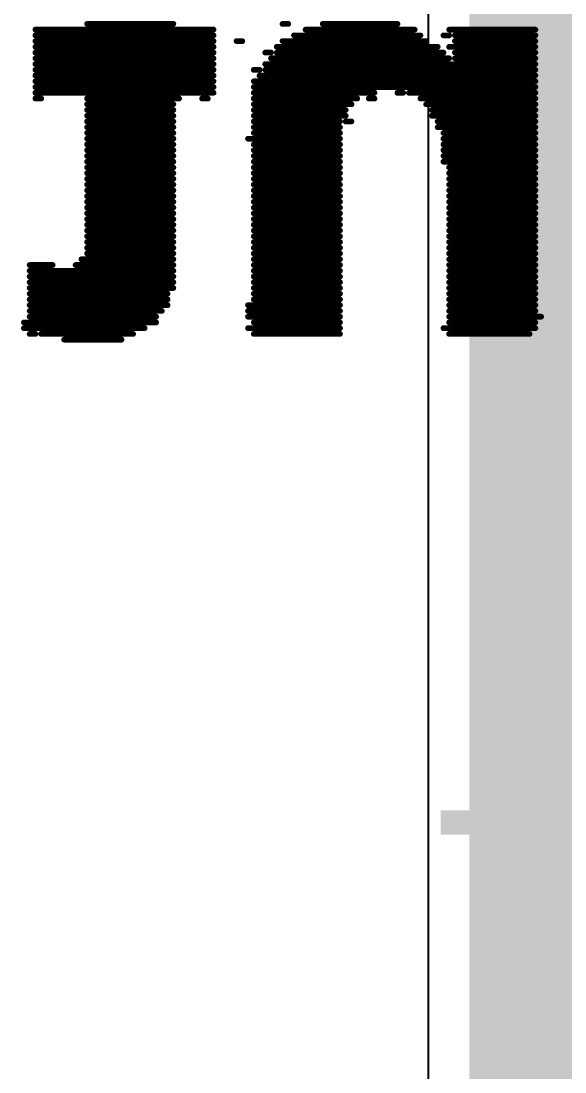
# Model space of a CAD drawing. Header units: millimetres. Extents: x -6 to 194, y -120 to 229.
# Drawn here: x 26.67 to 29.074, y 125.436 to 130.086 of the extents above; entities that cross this region are included whole.
import ezdxf

# ---------------------------------------------------------------- set-up
doc = ezdxf.new("R2010")
doc.units = ezdxf.units.MM
doc.layers.add('BottomOverlay', color=54, linetype='Continuous')
doc.layers.add('TopLayer', color=1, linetype='Continuous')
doc.styles.add('Arial', font='', dxfattribs={"height": 0.2})
doc.styles.get('Arial').set_extended_font_data('Arial')

msp = doc.modelspace()

# ---------------------------------------------------------------- hatches: boundary and pattern name
at = {"layer": 'TopLayer'}
msp.add_hatch(color=1, dxfattribs=at).paths.add_polyline_path([(28.6512, 36.0934), (32.9007, 36.0934), (32.9007, 153.3684), (28.6512, 153.3684)])

# ---------------------------------------------------------------- linework, layer by layer
at = {"layer": 'BottomOverlay', "const_width": 0.0254}
for points in [[(26.7335, 130.048), (27.5209, 130.048)], [(26.9621, 130.0734), (27.3431, 130.0734)], [(27.8257, 130.0734), (27.8511, 130.0734)], [(27.9273, 130.048), (28.4099, 130.048)], [(28.0035, 130.0734), (28.3337, 130.0734)], [(28.5623, 130.048), (28.9433, 130.048)], [(26.7335, 130.0226), (27.5209, 130.0226)], [(26.7335, 129.9972), (27.5209, 129.9972)], [(27.6225, 129.9972), (27.6479, 129.9972)], [(27.8257, 129.9972), (28.4607, 129.9972)], [(27.8765, 130.0226), (28.4353, 130.0226)], [(28.5369, 130.0226), (28.5623, 130.0226)], [(28.5877, 130.0226), (28.9433, 130.0226)], [(28.5877, 129.9972), (28.9433, 129.9972)], [(26.7335, 129.9718), (27.5209, 129.9718)], [(26.7335, 129.9464), (27.5209, 129.9464)], [(27.7495, 129.9464), (27.7749, 129.9464)], [(27.8003, 129.9718), (28.5115, 129.9718)], [(27.8003, 129.9464), (28.5369, 129.9464)], [(28.5623, 129.9718), (28.9433, 129.9718)], [(28.5877, 129.9464), (28.9433, 129.9464)], [(26.7335, 129.921), (27.5209, 129.921)], [(27.7749, 129.921), (28.5623, 129.921)], [(28.5877, 129.921), (28.9433, 129.921)], [(26.7335, 129.8956), (27.5209, 129.8956)], [(26.7335, 129.8702), (27.5209, 129.8702)], [(27.6987, 129.8702), (27.7241, 129.8702)], [(27.7495, 129.8956), (28.9433, 129.8956)], [(27.7495, 129.8702), (28.9433, 129.8702)], [(26.7335, 129.8448), (27.5209, 129.8448)], [(26.7335, 129.8194), (27.5209, 129.8194)], [(27.6987, 129.8194), (28.9433, 129.8194)], [(27.7241, 129.8448), (28.9433, 129.8448)], [(26.7335, 129.794), (27.5209, 129.794)], [(26.7335, 129.7686), (27.5209, 129.7686)], [(27.6987, 129.794), (28.9433, 129.794)], [(27.6987, 129.7686), (28.2321, 129.7686)], [(28.3337, 129.7686), (28.3591, 129.7686)], [(28.3845, 129.7686), (28.9433, 129.7686)], [(26.7335, 129.7432), (26.7589, 129.7432)], [(26.9621, 129.7432), (27.3685, 129.7432)], [(26.9621, 129.7178), (27.3431, 129.7178)], [(27.4701, 129.7432), (27.4955, 129.7432)], [(27.6987, 129.7432), (28.1559, 129.7432)], [(27.6987, 129.7178), (28.1305, 129.7178)], [(28.2067, 129.7432), (28.2321, 129.7432)], [(28.4353, 129.7432), (28.9433, 129.7432)], [(28.4607, 129.7178), (28.9433, 129.7178)], [(26.9621, 129.6924), (27.3431, 129.6924)], [(26.9621, 129.667), (27.3431, 129.667)], [(27.6987, 129.6924), (28.1051, 129.6924)], [(27.6987, 129.667), (28.1051, 129.667)], [(28.4861, 129.6924), (28.9433, 129.6924)], [(28.4861, 129.667), (28.9433, 129.667)], [(26.9621, 129.6416), (27.3431, 129.6416)], [(27.6987, 129.6416), (28.0797, 129.6416)], [(28.1051, 129.6416), (28.1305, 129.6416)], [(28.5115, 129.6416), (28.9433, 129.6416)], [(26.9621, 129.6162), (27.3431, 129.6162)], [(26.9621, 129.5908), (27.3431, 129.5908)], [(27.6987, 129.6162), (28.0797, 129.6162)], [(27.6987, 129.5908), (28.0797, 129.5908)], [(28.5115, 129.6162), (28.9433, 129.6162)], [(28.5369, 129.5908), (28.9433, 129.5908)], [(26.9621, 129.5654), (27.3431, 129.5654)], [(26.9621, 129.54), (27.3431, 129.54)], [(27.6733, 129.5654), (28.0797, 129.5654)], [(27.6987, 129.54), (28.0797, 129.54)], [(28.5369, 129.5654), (28.9433, 129.5654)], [(28.5369, 129.54), (28.9433, 129.54)], [(26.9621, 129.5146), (27.3431, 129.5146)], [(26.9621, 129.4892), (27.3431, 129.4892)], [(27.6987, 129.5146), (28.0797, 129.5146)], [(27.6987, 129.4892), (28.0797, 129.4892)], [(28.5369, 129.5146), (28.9433, 129.5146)], [(28.5369, 129.4892), (28.9433, 129.4892)], [(26.9621, 129.4638), (27.3431, 129.4638)], [(26.9621, 129.4384), (27.3431, 129.4384)], [(27.6987, 129.4638), (28.0797, 129.4638)], [(27.6987, 129.4384), (28.0797, 129.4384)], [(28.5369, 129.4638), (28.9433, 129.4638)], [(28.5623, 129.4384), (28.9433, 129.4384)], [(26.9621, 129.413), (27.3431, 129.413)], [(26.9621, 129.3876), (27.3431, 129.3876)], [(27.6987, 129.413), (28.0797, 129.413)], [(27.6987, 129.3876), (28.0797, 129.3876)], [(28.5623, 129.413), (28.9433, 129.413)], [(28.5623, 129.3876), (28.9433, 129.3876)], [(26.9621, 129.3622), (27.3431, 129.3622)], [(27.6987, 129.3622), (28.0797, 129.3622)], [(28.5623, 129.3622), (28.9433, 129.3622)], [(26.9621, 129.3368), (27.3431, 129.3368)], [(26.9621, 129.3114), (27.3431, 129.3114)], [(27.6987, 129.3368), (28.0797, 129.3368)], [(27.6987, 129.3114), (28.0797, 129.3114)], [(28.5623, 129.3368), (28.9433, 129.3368)], [(28.5623, 129.3114), (28.9433, 129.3114)], [(26.9621, 129.286), (27.3431, 129.286)], [(26.9621, 129.2606), (27.3431, 129.2606)], [(27.6987, 129.286), (28.0797, 129.286)], [(27.6987, 129.2606), (28.0797, 129.2606)], [(28.5623, 129.286), (28.9433, 129.286)], [(28.5623, 129.2606), (28.9433, 129.2606)], [(26.9621, 129.2352), (27.3431, 129.2352)], [(26.9621, 129.2098), (27.3431, 129.2098)], [(27.6987, 129.2352), (28.0797, 129.2352)], [(27.6987, 129.2098), (28.0797, 129.2098)], [(28.5623, 129.2352), (28.9433, 129.2352)], [(28.5623, 129.2098), (28.9433, 129.2098)], [(26.9621, 129.1844), (27.3431, 129.1844)], [(26.9621, 129.159), (27.3431, 129.159)], [(27.6987, 129.1844), (28.0797, 129.1844)], [(27.6987, 129.159), (28.0797, 129.159)], [(28.5623, 129.1844), (28.9433, 129.1844)], [(28.5623, 129.159), (28.9433, 129.159)], [(26.9621, 129.1336), (27.3431, 129.1336)], [(26.9621, 129.1082), (27.3431, 129.1082)], [(27.6987, 129.1336), (28.0797, 129.1336)], [(27.6987, 129.1082), (28.0797, 129.1082)], [(28.5623, 129.1336), (28.9433, 129.1336)], [(28.5623, 129.1082), (28.9433, 129.1082)], [(26.9621, 129.0828), (27.3431, 129.0828)], [(27.6987, 129.0828), (28.0797, 129.0828)], [(28.5623, 129.0828), (28.9433, 129.0828)], [(26.9367, 129.032), (27.3431, 129.032)], [(26.9621, 129.0574), (27.3431, 129.0574)], [(27.6987, 129.0574), (28.0797, 129.0574)], [(27.6987, 129.032), (28.0797, 129.032)], [(28.5623, 129.0574), (28.9433, 129.0574)], [(28.5623, 129.032), (28.9433, 129.032)], [(26.7081, 129.0066), (26.8097, 129.0066)], [(26.7081, 128.9812), (27.3431, 128.9812)], [(26.9113, 129.0066), (27.3431, 129.0066)], [(27.6987, 129.0066), (28.0797, 129.0066)], [(27.6987, 128.9812), (28.0797, 128.9812)], [(28.5623, 129.0066), (28.9433, 129.0066)], [(28.5623, 128.9812), (28.9433, 128.9812)], [(26.7081, 128.9558), (27.3431, 128.9558)], [(26.7081, 128.9304), (27.3431, 128.9304)], [(27.6987, 128.9558), (28.0797, 128.9558)], [(27.6987, 128.9304), (28.0797, 128.9304)], [(28.5623, 128.9558), (28.9433, 128.9558)], [(28.5623, 128.9304), (28.9433, 128.9304)], [(26.7081, 128.905), (27.3431, 128.905)], [(26.7081, 128.8796), (27.3177, 128.8796)], [(27.6987, 128.905), (28.0797, 128.905)], [(27.6987, 128.8796), (28.0797, 128.8796)], [(28.5623, 128.905), (28.9433, 128.905)], [(28.5623, 128.8796), (28.9433, 128.8796)], [(26.7081, 128.8542), (27.3177, 128.8542)], [(26.7081, 128.8288), (27.3177, 128.8288)], [(27.6733, 128.8288), (28.0797, 128.8288)], [(27.6987, 128.8542), (28.0797, 128.8542)], [(28.5623, 128.8542), (28.9433, 128.8542)], [(28.5623, 128.8288), (28.9433, 128.8288)], [(26.7081, 128.8034), (27.2923, 128.8034)], [(27.6733, 128.8034), (28.0797, 128.8034)], [(28.5623, 128.8034), (28.9433, 128.8034)], [(26.6827, 128.7526), (27.2669, 128.7526)], [(26.7081, 128.778), (27.2669, 128.778)], [(27.6733, 128.778), (28.0797, 128.778)], [(27.6987, 128.7526), (28.0797, 128.7526)], [(28.5623, 128.778), (28.9687, 128.778)], [(28.5623, 128.7526), (28.9433, 128.7526)], [(26.6827, 128.7272), (27.2161, 128.7272)], [(26.7081, 128.7018), (26.7335, 128.7018)], [(26.7589, 128.7018), (27.1653, 128.7018)], [(27.6733, 128.7272), (28.0797, 128.7272)], [(27.6987, 128.7018), (28.0797, 128.7018)], [(28.5369, 128.7272), (28.9433, 128.7272)], [(28.5623, 128.7018), (28.9179, 128.7018)], [(26.8605, 128.6764), (27.1145, 128.6764)]]:
    msp.add_lwpolyline(points, dxfattribs=at)
at = {"layer": 'BottomOverlay', "const_width": 0.0127}
for points in [[(26.7271, 130.048, 1), (26.7399, 130.048, 1)], [(26.9557, 130.0734, 1), (26.9685, 130.0734, 1)], [(27.3367, 130.0734, 1), (27.3495, 130.0734, 1)], [(27.5145, 130.048, 1), (27.5272, 130.048, 1)], [(27.8194, 130.0734, 1), (27.832, 130.0734, 1)], [(27.8448, 130.0734, 1), (27.8575, 130.0734, 1)], [(27.921, 130.048, 1), (27.9337, 130.048, 1)], [(27.9972, 130.0734, 1), (28.0099, 130.0734, 1)], [(28.3273, 130.0734, 1), (28.3401, 130.0734, 1)], [(28.4035, 130.048, 1), (28.4162, 130.048, 1)], [(28.5559, 130.048, 1), (28.5686, 130.048, 1)], [(28.9369, 130.048, 1), (28.9496, 130.048, 1)], [(26.7271, 130.0226, 1), (26.7399, 130.0226, 1)], [(26.7271, 129.9972, 1), (26.7399, 129.9972, 1)], [(27.5145, 130.0226, 1), (27.5272, 130.0226, 1)], [(27.5145, 129.9972, 1), (27.5272, 129.9972, 1)], [(27.6162, 129.9972, 1), (27.6288, 129.9972, 1)], [(27.6415, 129.9972, 1), (27.6543, 129.9972, 1)], [(27.8194, 129.9972, 1), (27.832, 129.9972, 1)], [(27.8701, 130.0226, 1), (27.8829, 130.0226, 1)], [(28.429, 130.0226, 1), (28.4416, 130.0226, 1)], [(28.4544, 129.9972, 1), (28.4671, 129.9972, 1)], [(28.5306, 130.0226, 1), (28.5433, 130.0226, 1)], [(28.5559, 130.0226, 1), (28.5686, 130.0226, 1)], [(28.5814, 130.0226, 1), (28.594, 130.0226, 1)], [(28.5814, 129.9972, 1), (28.594, 129.9972, 1)], [(28.9369, 130.0226, 1), (28.9496, 130.0226, 1)], [(28.9369, 129.9972, 1), (28.9496, 129.9972, 1)], [(26.7271, 129.9718, 1), (26.7399, 129.9718, 1)], [(26.7271, 129.9464, 1), (26.7399, 129.9464, 1)], [(27.5145, 129.9718, 1), (27.5272, 129.9718, 1)], [(27.5145, 129.9464, 1), (27.5272, 129.9464, 1)], [(27.7431, 129.9464, 1), (27.7558, 129.9464, 1)], [(27.7686, 129.9464, 1), (27.7812, 129.9464, 1)], [(27.7939, 129.9718, 1), (27.8066, 129.9718, 1)], [(27.7939, 129.9464, 1), (27.8066, 129.9464, 1)], [(28.5052, 129.9718, 1), (28.5178, 129.9718, 1)], [(28.5306, 129.9464, 1), (28.5433, 129.9464, 1)], [(28.5559, 129.9718, 1), (28.5686, 129.9718, 1)], [(28.5814, 129.9464, 1), (28.594, 129.9464, 1)], [(28.9369, 129.9718, 1), (28.9496, 129.9718, 1)], [(28.9369, 129.9464, 1), (28.9496, 129.9464, 1)], [(26.7271, 129.921, 1), (26.7399, 129.921, 1)], [(27.5145, 129.921, 1), (27.5272, 129.921, 1)], [(27.7686, 129.921, 1), (27.7812, 129.921, 1)], [(28.5559, 129.921, 1), (28.5686, 129.921, 1)], [(28.5814, 129.921, 1), (28.594, 129.921, 1)], [(28.9369, 129.921, 1), (28.9496, 129.921, 1)], [(26.7271, 129.8956, 1), (26.7399, 129.8956, 1)], [(26.7271, 129.8702, 1), (26.7399, 129.8702, 1)], [(27.5145, 129.8956, 1), (27.5272, 129.8956, 1)], [(27.5145, 129.8702, 1), (27.5272, 129.8702, 1)], [(27.6924, 129.8702, 1), (27.705, 129.8702, 1)], [(27.7177, 129.8702, 1), (27.7305, 129.8702, 1)], [(27.7431, 129.8956, 1), (27.7558, 129.8956, 1)], [(27.7431, 129.8702, 1), (27.7558, 129.8702, 1)], [(28.9369, 129.8956, 1), (28.9496, 129.8956, 1)], [(28.9369, 129.8702, 1), (28.9496, 129.8702, 1)], [(26.7271, 129.8448, 1), (26.7399, 129.8448, 1)], [(26.7271, 129.8194, 1), (26.7399, 129.8194, 1)], [(27.5145, 129.8448, 1), (27.5272, 129.8448, 1)], [(27.5145, 129.8194, 1), (27.5272, 129.8194, 1)], [(27.6924, 129.8194, 1), (27.705, 129.8194, 1)], [(27.7177, 129.8448, 1), (27.7305, 129.8448, 1)], [(28.9369, 129.8448, 1), (28.9496, 129.8448, 1)], [(28.9369, 129.8194, 1), (28.9496, 129.8194, 1)], [(26.7271, 129.794, 1), (26.7399, 129.794, 1)], [(26.7271, 129.7686, 1), (26.7399, 129.7686, 1)], [(27.5145, 129.794, 1), (27.5272, 129.794, 1)], [(27.5145, 129.7686, 1), (27.5272, 129.7686, 1)], [(27.6924, 129.794, 1), (27.705, 129.794, 1)], [(27.6924, 129.7686, 1), (27.705, 129.7686, 1)], [(28.2258, 129.7686, 1), (28.2385, 129.7686, 1)], [(28.3273, 129.7686, 1), (28.3401, 129.7686, 1)], [(28.3528, 129.7686, 1), (28.3654, 129.7686, 1)], [(28.3782, 129.7686, 1), (28.3909, 129.7686, 1)], [(28.9369, 129.794, 1), (28.9496, 129.794, 1)], [(28.9369, 129.7686, 1), (28.9496, 129.7686, 1)], [(26.7271, 129.7432, 1), (26.7399, 129.7432, 1)], [(26.7525, 129.7432, 1), (26.7653, 129.7432, 1)], [(26.9557, 129.7432, 1), (26.9685, 129.7432, 1)], [(26.9557, 129.7178, 1), (26.9685, 129.7178, 1)], [(27.3367, 129.7178, 1), (27.3495, 129.7178, 1)], [(27.3621, 129.7432, 1), (27.3748, 129.7432, 1)], [(27.4638, 129.7432, 1), (27.4764, 129.7432, 1)], [(27.4891, 129.7432, 1), (27.5019, 129.7432, 1)], [(27.6924, 129.7432, 1), (27.705, 129.7432, 1)], [(27.6924, 129.7178, 1), (27.705, 129.7178, 1)], [(28.1242, 129.7178, 1), (28.1368, 129.7178, 1)], [(28.1496, 129.7432, 1), (28.1623, 129.7432, 1)], [(28.2004, 129.7432, 1), (28.213, 129.7432, 1)], [(28.2258, 129.7432, 1), (28.2385, 129.7432, 1)], [(28.429, 129.7432, 1), (28.4416, 129.7432, 1)], [(28.4544, 129.7178, 1), (28.4671, 129.7178, 1)], [(28.9369, 129.7432, 1), (28.9496, 129.7432, 1)], [(28.9369, 129.7178, 1), (28.9496, 129.7178, 1)], [(26.9557, 129.6924, 1), (26.9685, 129.6924, 1)], [(26.9557, 129.667, 1), (26.9685, 129.667, 1)], [(27.3367, 129.6924, 1), (27.3495, 129.6924, 1)], [(27.3367, 129.667, 1), (27.3495, 129.667, 1)], [(27.6924, 129.6924, 1), (27.705, 129.6924, 1)], [(27.6924, 129.667, 1), (27.705, 129.667, 1)], [(28.0987, 129.6924, 1), (28.1114, 129.6924, 1)], [(28.0987, 129.667, 1), (28.1114, 129.667, 1)], [(28.4797, 129.6924, 1), (28.4925, 129.6924, 1)], [(28.4797, 129.667, 1), (28.4925, 129.667, 1)], [(28.9369, 129.6924, 1), (28.9496, 129.6924, 1)], [(28.9369, 129.667, 1), (28.9496, 129.667, 1)], [(26.9557, 129.6416, 1), (26.9685, 129.6416, 1)], [(27.3367, 129.6416, 1), (27.3495, 129.6416, 1)], [(27.6924, 129.6416, 1), (27.705, 129.6416, 1)], [(28.0734, 129.6416, 1), (28.0861, 129.6416, 1)], [(28.0987, 129.6416, 1), (28.1114, 129.6416, 1)], [(28.1242, 129.6416, 1), (28.1368, 129.6416, 1)], [(28.5052, 129.6416, 1), (28.5178, 129.6416, 1)], [(28.9369, 129.6416, 1), (28.9496, 129.6416, 1)], [(26.9557, 129.6162, 1), (26.9685, 129.6162, 1)], [(26.9557, 129.5908, 1), (26.9685, 129.5908, 1)], [(27.3367, 129.6162, 1), (27.3495, 129.6162, 1)], [(27.3367, 129.5908, 1), (27.3495, 129.5908, 1)], [(27.6924, 129.6162, 1), (27.705, 129.6162, 1)], [(27.6924, 129.5908, 1), (27.705, 129.5908, 1)], [(28.0734, 129.6162, 1), (28.0861, 129.6162, 1)], [(28.0734, 129.5908, 1), (28.0861, 129.5908, 1)], [(28.5052, 129.6162, 1), (28.5178, 129.6162, 1)], [(28.5306, 129.5908, 1), (28.5433, 129.5908, 1)], [(28.9369, 129.6162, 1), (28.9496, 129.6162, 1)], [(28.9369, 129.5908, 1), (28.9496, 129.5908, 1)], [(26.9557, 129.5654, 1), (26.9685, 129.5654, 1)], [(26.9557, 129.54, 1), (26.9685, 129.54, 1)], [(27.3367, 129.5654, 1), (27.3495, 129.5654, 1)], [(27.3367, 129.54, 1), (27.3495, 129.54, 1)], [(27.6669, 129.5654, 1), (27.6796, 129.5654, 1)], [(27.6924, 129.54, 1), (27.705, 129.54, 1)], [(28.0734, 129.5654, 1), (28.0861, 129.5654, 1)], [(28.0734, 129.54, 1), (28.0861, 129.54, 1)], [(28.5306, 129.5654, 1), (28.5433, 129.5654, 1)], [(28.5306, 129.54, 1), (28.5433, 129.54, 1)], [(28.9369, 129.5654, 1), (28.9496, 129.5654, 1)], [(28.9369, 129.54, 1), (28.9496, 129.54, 1)], [(26.9557, 129.5146, 1), (26.9685, 129.5146, 1)], [(26.9557, 129.4892, 1), (26.9685, 129.4892, 1)], [(27.3367, 129.5146, 1), (27.3495, 129.5146, 1)], [(27.3367, 129.4892, 1), (27.3495, 129.4892, 1)], [(27.6924, 129.5146, 1), (27.705, 129.5146, 1)], [(27.6924, 129.4892, 1), (27.705, 129.4892, 1)], [(28.0734, 129.5146, 1), (28.0861, 129.5146, 1)], [(28.0734, 129.4892, 1), (28.0861, 129.4892, 1)], [(28.5306, 129.5146, 1), (28.5433, 129.5146, 1)], [(28.5306, 129.4892, 1), (28.5433, 129.4892, 1)], [(28.9369, 129.5146, 1), (28.9496, 129.5146, 1)], [(28.9369, 129.4892, 1), (28.9496, 129.4892, 1)], [(26.9557, 129.4638, 1), (26.9685, 129.4638, 1)], [(26.9557, 129.4384, 1), (26.9685, 129.4384, 1)], [(27.3367, 129.4638, 1), (27.3495, 129.4638, 1)], [(27.3367, 129.4384, 1), (27.3495, 129.4384, 1)], [(27.6924, 129.4638, 1), (27.705, 129.4638, 1)], [(27.6924, 129.4384, 1), (27.705, 129.4384, 1)], [(28.0734, 129.4638, 1), (28.0861, 129.4638, 1)], [(28.0734, 129.4384, 1), (28.0861, 129.4384, 1)], [(28.5306, 129.4638, 1), (28.5433, 129.4638, 1)], [(28.5559, 129.4384, 1), (28.5686, 129.4384, 1)], [(28.9369, 129.4638, 1), (28.9496, 129.4638, 1)], [(28.9369, 129.4384, 1), (28.9496, 129.4384, 1)], [(26.9557, 129.413, 1), (26.9685, 129.413, 1)], [(26.9557, 129.3876, 1), (26.9685, 129.3876, 1)], [(27.3367, 129.413, 1), (27.3495, 129.413, 1)], [(27.3367, 129.3876, 1), (27.3495, 129.3876, 1)], [(27.6924, 129.413, 1), (27.705, 129.413, 1)], [(27.6924, 129.3876, 1), (27.705, 129.3876, 1)], [(28.0734, 129.413, 1), (28.0861, 129.413, 1)], [(28.0734, 129.3876, 1), (28.0861, 129.3876, 1)], [(28.5559, 129.413, 1), (28.5686, 129.413, 1)], [(28.5559, 129.3876, 1), (28.5686, 129.3876, 1)], [(28.9369, 129.413, 1), (28.9496, 129.413, 1)], [(28.9369, 129.3876, 1), (28.9496, 129.3876, 1)], [(26.9557, 129.3622, 1), (26.9685, 129.3622, 1)], [(27.3367, 129.3622, 1), (27.3495, 129.3622, 1)], [(27.6924, 129.3622, 1), (27.705, 129.3622, 1)], [(28.0734, 129.3622, 1), (28.0861, 129.3622, 1)], [(28.5559, 129.3622, 1), (28.5686, 129.3622, 1)], [(28.9369, 129.3622, 1), (28.9496, 129.3622, 1)], [(26.9557, 129.3368, 1), (26.9685, 129.3368, 1)], [(26.9557, 129.3114, 1), (26.9685, 129.3114, 1)], [(27.3367, 129.3368, 1), (27.3495, 129.3368, 1)], [(27.3367, 129.3114, 1), (27.3495, 129.3114, 1)], [(27.6924, 129.3368, 1), (27.705, 129.3368, 1)], [(27.6924, 129.3114, 1), (27.705, 129.3114, 1)], [(28.0734, 129.3368, 1), (28.0861, 129.3368, 1)], [(28.0734, 129.3114, 1), (28.0861, 129.3114, 1)], [(28.5559, 129.3368, 1), (28.5686, 129.3368, 1)], [(28.5559, 129.3114, 1), (28.5686, 129.3114, 1)], [(28.9369, 129.3368, 1), (28.9496, 129.3368, 1)], [(28.9369, 129.3114, 1), (28.9496, 129.3114, 1)], [(26.9557, 129.286, 1), (26.9685, 129.286, 1)], [(26.9557, 129.2606, 1), (26.9685, 129.2606, 1)], [(27.3367, 129.286, 1), (27.3495, 129.286, 1)], [(27.3367, 129.2606, 1), (27.3495, 129.2606, 1)], [(27.6924, 129.286, 1), (27.705, 129.286, 1)], [(27.6924, 129.2606, 1), (27.705, 129.2606, 1)], [(28.0734, 129.286, 1), (28.0861, 129.286, 1)], [(28.0734, 129.2606, 1), (28.0861, 129.2606, 1)], [(28.5559, 129.286, 1), (28.5686, 129.286, 1)], [(28.5559, 129.2606, 1), (28.5686, 129.2606, 1)], [(28.9369, 129.286, 1), (28.9496, 129.286, 1)], [(28.9369, 129.2606, 1), (28.9496, 129.2606, 1)], [(26.9557, 129.2352, 1), (26.9685, 129.2352, 1)], [(26.9557, 129.2098, 1), (26.9685, 129.2098, 1)], [(27.3367, 129.2352, 1), (27.3495, 129.2352, 1)], [(27.3367, 129.2098, 1), (27.3495, 129.2098, 1)], [(27.6924, 129.2352, 1), (27.705, 129.2352, 1)], [(27.6924, 129.2098, 1), (27.705, 129.2098, 1)], [(28.0734, 129.2352, 1), (28.0861, 129.2352, 1)], [(28.0734, 129.2098, 1), (28.0861, 129.2098, 1)], [(28.5559, 129.2352, 1), (28.5686, 129.2352, 1)], [(28.5559, 129.2098, 1), (28.5686, 129.2098, 1)], [(28.9369, 129.2352, 1), (28.9496, 129.2352, 1)], [(28.9369, 129.2098, 1), (28.9496, 129.2098, 1)], [(26.9557, 129.1844, 1), (26.9685, 129.1844, 1)], [(26.9557, 129.159, 1), (26.9685, 129.159, 1)], [(27.3367, 129.1844, 1), (27.3495, 129.1844, 1)], [(27.3367, 129.159, 1), (27.3495, 129.159, 1)], [(27.6924, 129.1844, 1), (27.705, 129.1844, 1)], [(27.6924, 129.159, 1), (27.705, 129.159, 1)], [(28.0734, 129.1844, 1), (28.0861, 129.1844, 1)], [(28.0734, 129.159, 1), (28.0861, 129.159, 1)], [(28.5559, 129.1844, 1), (28.5686, 129.1844, 1)], [(28.5559, 129.159, 1), (28.5686, 129.159, 1)], [(28.9369, 129.1844, 1), (28.9496, 129.1844, 1)], [(28.9369, 129.159, 1), (28.9496, 129.159, 1)], [(26.9557, 129.1336, 1), (26.9685, 129.1336, 1)], [(26.9557, 129.1082, 1), (26.9685, 129.1082, 1)], [(27.3367, 129.1336, 1), (27.3495, 129.1336, 1)], [(27.3367, 129.1082, 1), (27.3495, 129.1082, 1)], [(27.6924, 129.1336, 1), (27.705, 129.1336, 1)], [(27.6924, 129.1082, 1), (27.705, 129.1082, 1)], [(28.0734, 129.1336, 1), (28.0861, 129.1336, 1)], [(28.0734, 129.1082, 1), (28.0861, 129.1082, 1)], [(28.5559, 129.1336, 1), (28.5686, 129.1336, 1)], [(28.5559, 129.1082, 1), (28.5686, 129.1082, 1)], [(28.9369, 129.1336, 1), (28.9496, 129.1336, 1)], [(28.9369, 129.1082, 1), (28.9496, 129.1082, 1)], [(26.9557, 129.0828, 1), (26.9685, 129.0828, 1)], [(27.3367, 129.0828, 1), (27.3495, 129.0828, 1)], [(27.6924, 129.0828, 1), (27.705, 129.0828, 1)], [(28.0734, 129.0828, 1), (28.0861, 129.0828, 1)], [(28.5559, 129.0828, 1), (28.5686, 129.0828, 1)], [(28.9369, 129.0828, 1), (28.9496, 129.0828, 1)], [(26.9304, 129.032, 1), (26.943, 129.032, 1)], [(26.9557, 129.0574, 1), (26.9685, 129.0574, 1)], [(27.3367, 129.0574, 1), (27.3495, 129.0574, 1)], [(27.3367, 129.032, 1), (27.3495, 129.032, 1)], [(27.6924, 129.0574, 1), (27.705, 129.0574, 1)], [(27.6924, 129.032, 1), (27.705, 129.032, 1)], [(28.0734, 129.0574, 1), (28.0861, 129.0574, 1)], [(28.0734, 129.032, 1), (28.0861, 129.032, 1)], [(28.5559, 129.0574, 1), (28.5686, 129.0574, 1)], [(28.5559, 129.032, 1), (28.5686, 129.032, 1)], [(28.9369, 129.0574, 1), (28.9496, 129.0574, 1)], [(28.9369, 129.032, 1), (28.9496, 129.032, 1)], [(26.7018, 129.0066, 1), (26.7144, 129.0066, 1)], [(26.7018, 128.9812, 1), (26.7144, 128.9812, 1)], [(26.8033, 129.0066, 1), (26.8161, 129.0066, 1)], [(26.9049, 129.0066, 1), (26.9176, 129.0066, 1)], [(27.3367, 129.0066, 1), (27.3495, 129.0066, 1)], [(27.3367, 128.9812, 1), (27.3495, 128.9812, 1)], [(27.6924, 129.0066, 1), (27.705, 129.0066, 1)], [(27.6924, 128.9812, 1), (27.705, 128.9812, 1)], [(28.0734, 129.0066, 1), (28.0861, 129.0066, 1)], [(28.0734, 128.9812, 1), (28.0861, 128.9812, 1)], [(28.5559, 129.0066, 1), (28.5686, 129.0066, 1)], [(28.5559, 128.9812, 1), (28.5686, 128.9812, 1)], [(28.9369, 129.0066, 1), (28.9496, 129.0066, 1)], [(28.9369, 128.9812, 1), (28.9496, 128.9812, 1)], [(26.7018, 128.9558, 1), (26.7144, 128.9558, 1)], [(26.7018, 128.9304, 1), (26.7144, 128.9304, 1)], [(27.3367, 128.9558, 1), (27.3495, 128.9558, 1)], [(27.3367, 128.9304, 1), (27.3495, 128.9304, 1)], [(27.6924, 128.9558, 1), (27.705, 128.9558, 1)], [(27.6924, 128.9304, 1), (27.705, 128.9304, 1)], [(28.0734, 128.9558, 1), (28.0861, 128.9558, 1)], [(28.0734, 128.9304, 1), (28.0861, 128.9304, 1)], [(28.5559, 128.9558, 1), (28.5686, 128.9558, 1)], [(28.5559, 128.9304, 1), (28.5686, 128.9304, 1)], [(28.9369, 128.9558, 1), (28.9496, 128.9558, 1)], [(28.9369, 128.9304, 1), (28.9496, 128.9304, 1)], [(26.7018, 128.905, 1), (26.7144, 128.905, 1)], [(26.7018, 128.8796, 1), (26.7144, 128.8796, 1)], [(27.3114, 128.8796, 1), (27.324, 128.8796, 1)], [(27.3367, 128.905, 1), (27.3495, 128.905, 1)], [(27.6924, 128.905, 1), (27.705, 128.905, 1)], [(27.6924, 128.8796, 1), (27.705, 128.8796, 1)], [(28.0734, 128.905, 1), (28.0861, 128.905, 1)], [(28.0734, 128.8796, 1), (28.0861, 128.8796, 1)], [(28.5559, 128.905, 1), (28.5686, 128.905, 1)], [(28.5559, 128.8796, 1), (28.5686, 128.8796, 1)], [(28.9369, 128.905, 1), (28.9496, 128.905, 1)], [(28.9369, 128.8796, 1), (28.9496, 128.8796, 1)], [(26.7018, 128.8542, 1), (26.7144, 128.8542, 1)], [(26.7018, 128.8288, 1), (26.7144, 128.8288, 1)], [(27.3114, 128.8542, 1), (27.324, 128.8542, 1)], [(27.3114, 128.8288, 1), (27.324, 128.8288, 1)], [(27.6669, 128.8288, 1), (27.6796, 128.8288, 1)], [(27.6924, 128.8542, 1), (27.705, 128.8542, 1)], [(28.0734, 128.8542, 1), (28.0861, 128.8542, 1)], [(28.0734, 128.8288, 1), (28.0861, 128.8288, 1)], [(28.5559, 128.8542, 1), (28.5686, 128.8542, 1)], [(28.5559, 128.8288, 1), (28.5686, 128.8288, 1)], [(28.9369, 128.8542, 1), (28.9496, 128.8542, 1)], [(28.9369, 128.8288, 1), (28.9496, 128.8288, 1)], [(26.7018, 128.8034, 1), (26.7144, 128.8034, 1)], [(27.2859, 128.8034, 1), (27.2986, 128.8034, 1)], [(27.6669, 128.8034, 1), (27.6796, 128.8034, 1)], [(28.0734, 128.8034, 1), (28.0861, 128.8034, 1)], [(28.5559, 128.8034, 1), (28.5686, 128.8034, 1)], [(28.9369, 128.8034, 1), (28.9496, 128.8034, 1)], [(26.6763, 128.7526, 1), (26.6891, 128.7526, 1)], [(26.7018, 128.778, 1), (26.7144, 128.778, 1)], [(27.2605, 128.778, 1), (27.2733, 128.778, 1)], [(27.2605, 128.7526, 1), (27.2733, 128.7526, 1)], [(27.6669, 128.778, 1), (27.6796, 128.778, 1)], [(27.6924, 128.7526, 1), (27.705, 128.7526, 1)], [(28.0734, 128.778, 1), (28.0861, 128.778, 1)], [(28.0734, 128.7526, 1), (28.0861, 128.7526, 1)], [(28.5559, 128.778, 1), (28.5686, 128.778, 1)], [(28.5559, 128.7526, 1), (28.5686, 128.7526, 1)], [(28.9369, 128.7526, 1), (28.9496, 128.7526, 1)], [(28.9624, 128.778, 1), (28.975, 128.778, 1)], [(26.6763, 128.7272, 1), (26.6891, 128.7272, 1)], [(26.7018, 128.7018, 1), (26.7144, 128.7018, 1)], [(26.7271, 128.7018, 1), (26.7399, 128.7018, 1)], [(26.7525, 128.7018, 1), (26.7653, 128.7018, 1)], [(27.159, 128.7018, 1), (27.1716, 128.7018, 1)], [(27.2097, 128.7272, 1), (27.2224, 128.7272, 1)], [(27.6669, 128.7272, 1), (27.6796, 128.7272, 1)], [(27.6924, 128.7018, 1), (27.705, 128.7018, 1)], [(28.0734, 128.7272, 1), (28.0861, 128.7272, 1)], [(28.0734, 128.7018, 1), (28.0861, 128.7018, 1)], [(28.5306, 128.7272, 1), (28.5433, 128.7272, 1)], [(28.5559, 128.7018, 1), (28.5686, 128.7018, 1)], [(28.9115, 128.7018, 1), (28.9243, 128.7018, 1)], [(28.9369, 128.7272, 1), (28.9496, 128.7272, 1)], [(26.8542, 128.6764, 1), (26.8668, 128.6764, 1)], [(27.1081, 128.6764, 1), (27.1209, 128.6764, 1)]]:
    msp.add_lwpolyline(points, format="xyb", close=True, dxfattribs=at)
at = {"layer": 'TopLayer'}
msp.add_line((28.4699, 144.8414), (28.4699, 39.8053), dxfattribs=at)

# ---------------------------------------------------------------- texts
at = {"layer": 'BottomOverlay', "style": 'Arial', "text_generation_flag": 2}
msp.add_text('ZERO CARBON FOOTPRINT', height=0.9652, rotation=360, dxfattribs=at).set_placement((46.5455, 125.6284))

doc.saveas('drawing.dxf')
